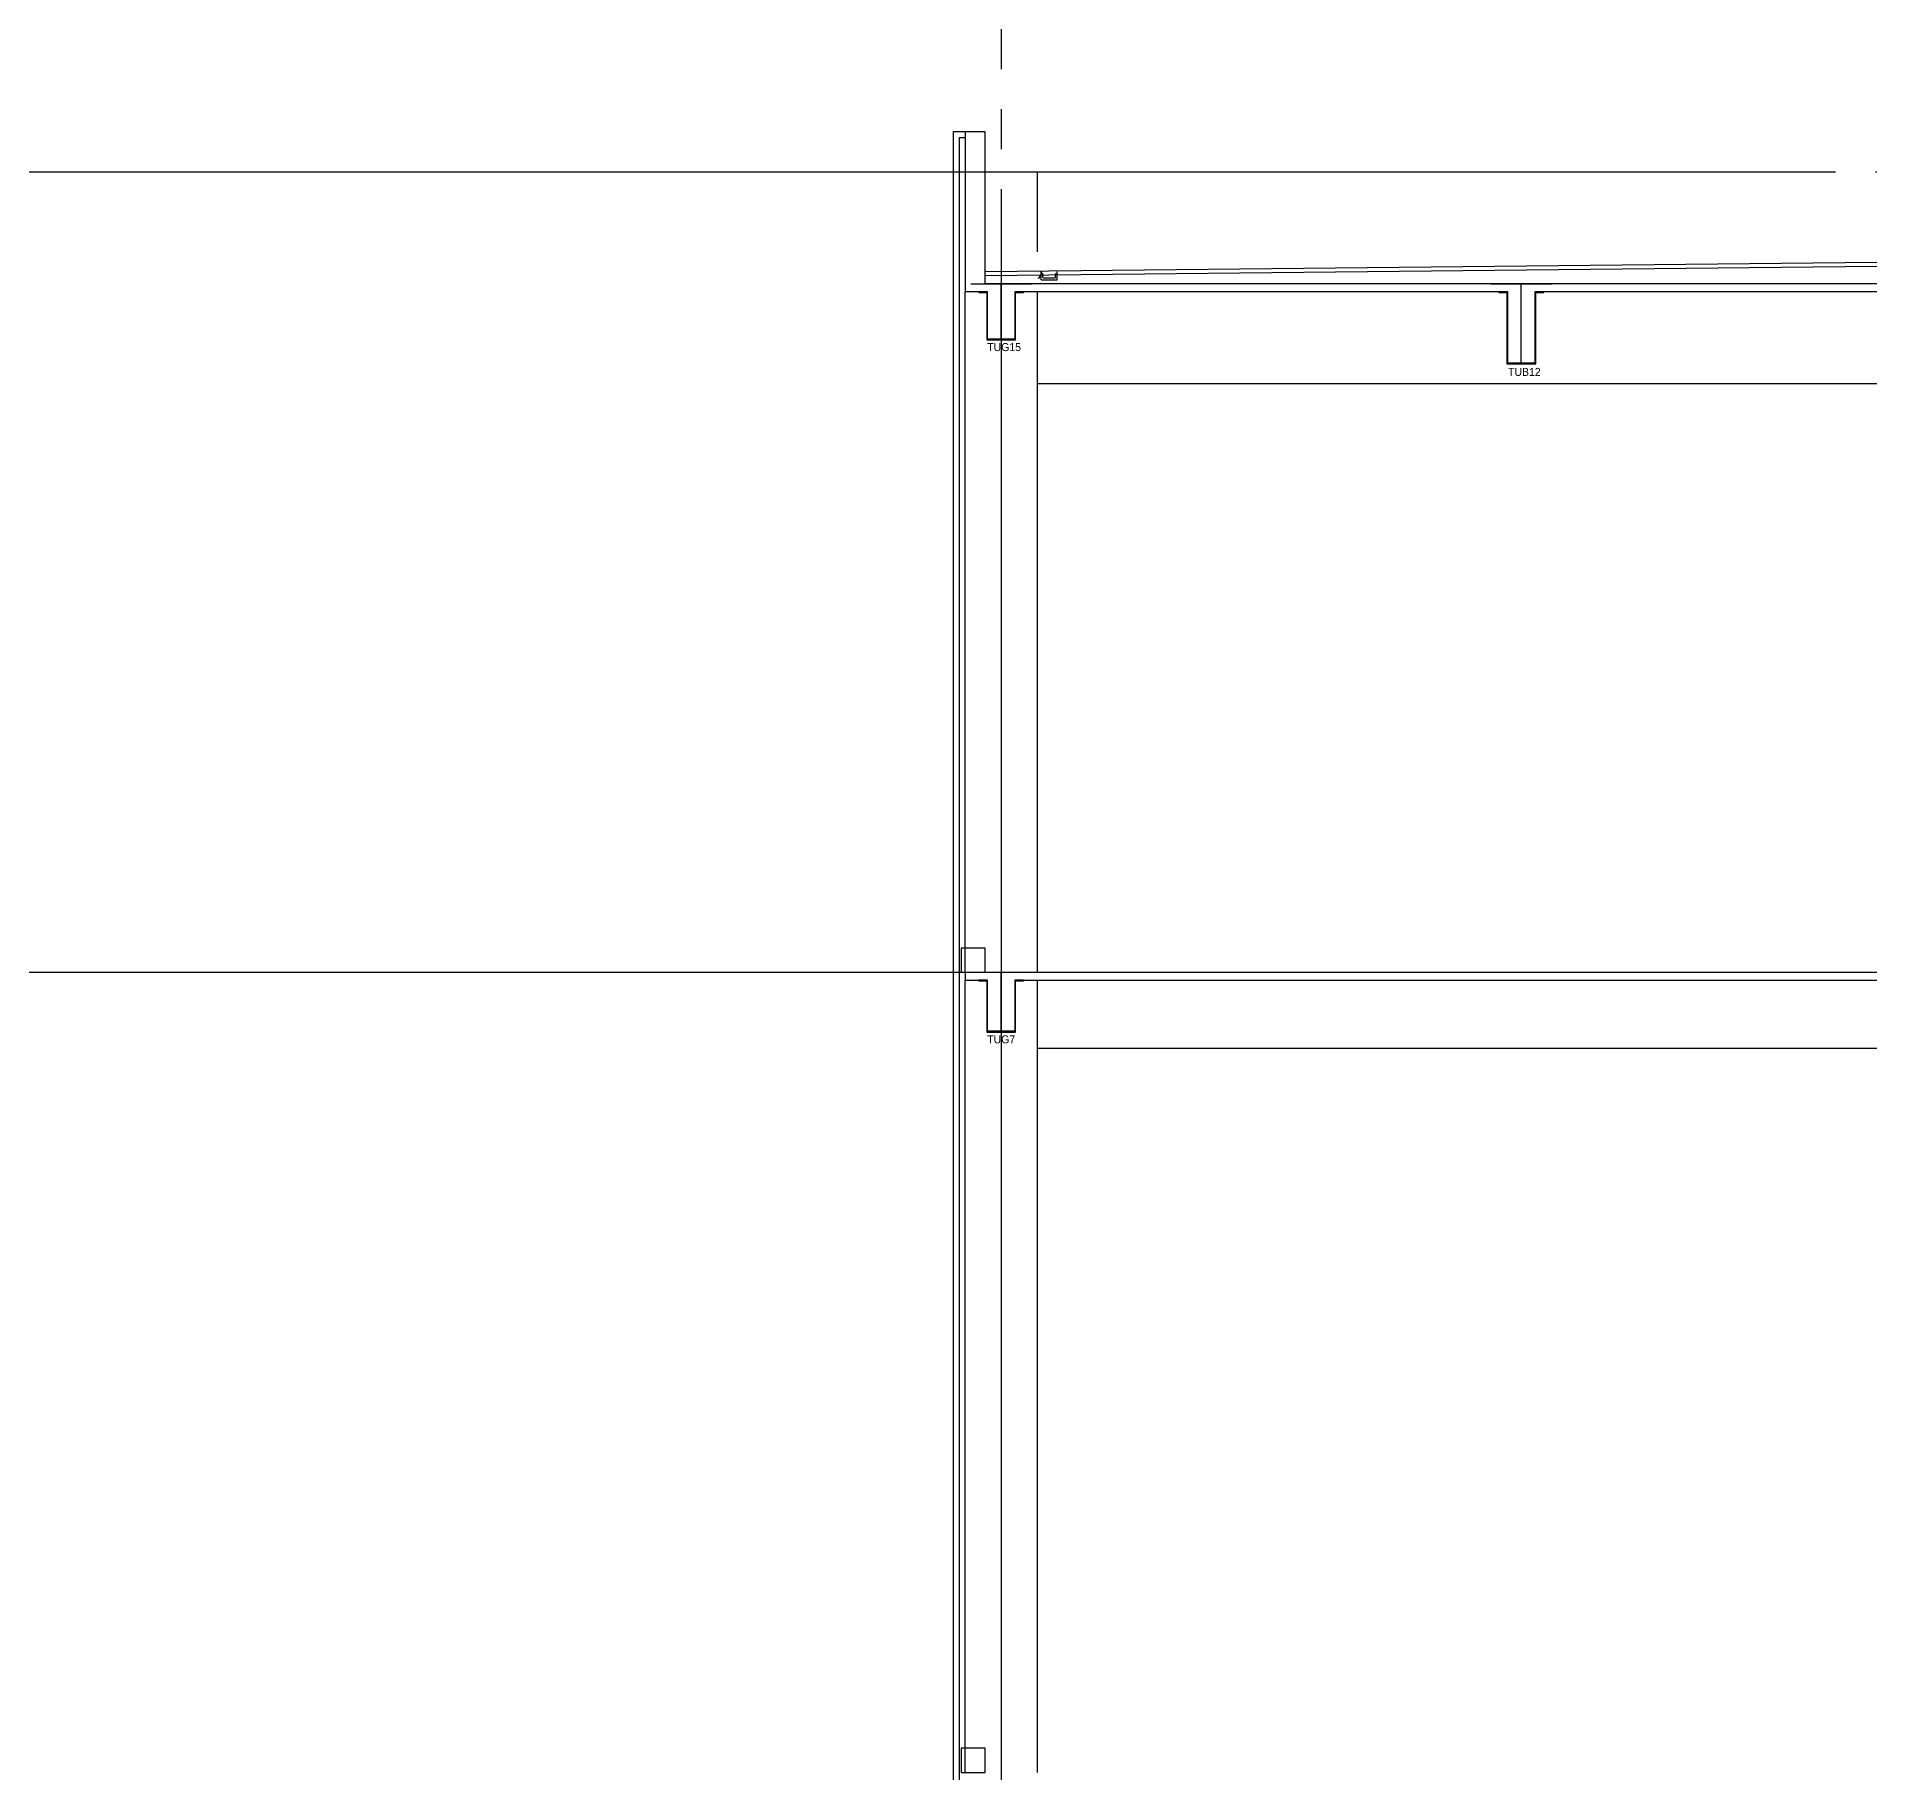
# Model space of a CAD drawing. Extents: x 152195838 to 323921156, y 365159662 to 730681027.
# Drawn here: x 160584453 to 160607357, y 365202063 to 365223751 of the extents above; entities that cross this region are included whole.
import ezdxf
from ezdxf.enums import TextEntityAlignment as Align

# ---------------------------------------------------------------- set-up
doc = ezdxf.new("R2010")
doc.units = 0
doc.header["$MEASUREMENT"] = 0
doc.linetypes.add('CEN', pattern=[63, 60, -1, 1, -1])
doc.linetypes.add('H4', pattern=[4, 2, -2])
doc.layers.get('Defpoints').update_dxf_attribs({"linetype": 'CONTINUOUS'})
for name, color, linetype in [('4', 4, 'CONTINUOUS'), ('4A.TEC CEN', 1, 'CEN'), ('4A.TEC 마감선 1', 6, 'CONTINUOUS'), ('4A.TEC 벽체 1', 2, 'CONTINUOUS'), ('4A.TEC 벽체 3', 4, 'CONTINUOUS'), ('6A', 6, 'H4'), ('ELE', 4, 'CONTINUOUS'), ('FIN', 6, 'CONTINUOUS'), ('k-BESTO', 4, 'CONTINUOUS'), ('STL', 3, 'CONTINUOUS'), ('text', 3, 'CONTINUOUS'), ('㈜SE&C 기둥', 2, 'CONTINUOUS'), ('㈜SE&C 벽체 1', 2, 'CONTINUOUS'), ('㈜SE&C 벽체 4', 7, 'CONTINUOUS')]:
    doc.layers.add(name, color=color, linetype=linetype)
doc.layers.add('DEFPOINT', color=135, linetype='CONTINUOUS', plot=False)
doc.styles.add('돋움', font='')
doc.styles.get('돋움').set_extended_font_data('돋움')

# ---------------------------------------------------------------- blocks, each defined once
blk = doc.blocks.new('zw$B727')
at = {"layer": '4'}
for p, q in [((0, 0), (0, 71)), ((200, 0), (0, 0)), ((200, 0), (200, 71))]:
    blk.add_line(p, q, dxfattribs=at)
at = {"layer": '6A'}
for p, q in [((180, 71), (200, 71)), ((180, 66), (198, 66)), ((198, 66), (236, 10)), ((200, 71), (241, 10))]:
    blk.add_line(p, q, dxfattribs=at)
at = {"layer": 'FIN'}
for p, q in [((20, 35), (20, 71)), ((20, 35), (35, 20)), ((35, 20), (165, 20)), ((165, 20), (180, 34)), ((180, 34), (180, 71))]:
    blk.add_line(p, q, dxfattribs=at)
at = {"layer": 'STL'}
for points in [[(0, 100), (2, 100, -0.414214), (4, 97), (4, 75), (17, 75, -0.414214), (20, 72), (20, 71), (0, 71)], [(200, 100), (198, 100, 0.414214), (196, 97), (196, 75), (183, 75, 0.414214), (180, 72), (180, 71), (200, 71)]]:
    blk.add_lwpolyline(points, format="xyb", close=True, dxfattribs=at)
blk = doc.blocks.new('A$C7c49193b')
at = {"layer": 'Defpoints'}
for p, q in [((0, 865), (760, 865)), ((380, 165), (380, 865))]:
    blk.add_line(p, q, dxfattribs=at)
at = {"layer": 'k-BESTO'}
for p, q in [((100, 765), (100, 755)), ((210, 765), (100, 765)), ((100, 765), (100, 765)), ((100, 755), (200, 755)), ((200, 755), (200, 165)), ((210, 175), (210, 765)), ((660, 765), (550, 765)), ((550, 765), (550, 175)), ((560, 165), (560, 755)), ((560, 755), (660, 755)), ((660, 755), (660, 765)), ((200, 165), (560, 165)), ((550, 175), (210, 175))]:
    blk.add_line(p, q, dxfattribs=at)
at = {"layer": 'DEFPOINT', "linetype": 'ByBlock', "style": '돋움'}
blk.add_text('TUG15', height=100, dxfattribs=at).set_placement((206, 74), align=Align.MIDDLE_LEFT)
blk = doc.blocks.new('A$C56915971')
at = {"layer": 'Defpoints'}
for p, q in [((0, 1175), (760, 1175)), ((380, 175), (380, 1175))]:
    blk.add_line(p, q, dxfattribs=at)
at = {"layer": 'k-BESTO'}
for p, q in [((100, 1075), (100, 1065)), ((210, 1075), (100, 1075)), ((100, 1075), (100, 1075)), ((100, 1065), (200, 1065)), ((200, 1065), (200, 175)), ((210, 185), (210, 1075)), ((660, 1075), (550, 1075)), ((550, 1075), (550, 185)), ((560, 175), (560, 1065)), ((560, 1065), (660, 1065)), ((660, 1065), (660, 1075)), ((200, 175), (560, 175)), ((550, 185), (210, 185))]:
    blk.add_line(p, q, dxfattribs=at)
at = {"layer": 'DEFPOINT', "linetype": 'ByBlock', "style": '돋움'}
blk.add_text('TUB12', height=100, dxfattribs=at).set_placement((215, 74), align=Align.MIDDLE_LEFT)
blk = doc.blocks.new('B-2-3F')
at = {"layer": '4A.TEC 마감선 1', "color": 6, "ltscale": 0.5}
for p, q in [((23850, 9000, -1667), (250, 8750, -1667)), ((23850, 8950, -1667), (250, 8700, -1667))]:
    blk.add_line(p, q, dxfattribs=at)
at = {"layer": '㈜SE&C 기둥', "color": 8, "ltscale": 0.5, "elevation": -1667}
for points in [[(0, 0), (0, 8500)], [(900, 8500), (900, 0)]]:
    blk.add_lwpolyline(points, dxfattribs=at)
at = {"layer": '㈜SE&C 벽체 1'}
for p, q in [((280, 8500, -1667), (0, 8500, -1667)), ((23850, 8600, -1667), (250, 8600, -1667)), ((6780, 8500, -1667), (620, 8500, -1667)), ((13280, 8500, -1667), (7120, 8500, -1667))]:
    blk.add_line(p, q, dxfattribs=at)
at = {"layer": '㈜SE&C 벽체 1', "elevation": -1667}
blk.add_lwpolyline([(250, 8600), (250, 10500), (0, 10500), (0, 8500)], dxfattribs=at)
at = {"layer": '㈜SE&C 벽체 4'}
blk.add_line((13000, 7350, -1667), (900, 7350, -1667), dxfattribs=at)
at = {"layer": '4A.TEC 벽체 1', "xscale": -1}
blk.add_blockref('zw$B727', (1150, 8650, -1667), dxfattribs=at)
at = {"layer": 'ELE'}
for name, p in [('A$C7c49193b', (70, 7735, -1667)), ('A$C56915971', (6570, 7425, -1667))]:
    blk.add_blockref(name, p, dxfattribs=at)
blk = doc.blocks.new('A$C2695ade5')
at = {"layer": 'Defpoints'}
for p, q in [((0, 914), (760, 914)), ((380, 164), (380, 914))]:
    blk.add_line(p, q, dxfattribs=at)
at = {"layer": 'k-BESTO'}
for p, q in [((100, 814), (100, 804)), ((210, 814), (100, 814)), ((100, 814), (100, 814)), ((100, 804), (200, 804)), ((200, 804), (200, 164)), ((210, 174), (210, 814)), ((660, 814), (550, 814)), ((550, 814), (550, 174)), ((560, 164), (560, 804)), ((560, 804), (660, 804)), ((660, 804), (660, 814)), ((200, 164), (560, 164)), ((550, 174), (210, 174))]:
    blk.add_line(p, q, dxfattribs=at)
at = {"layer": 'DEFPOINT', "linetype": 'ByBlock', "style": '돋움'}
blk.add_text('TUG7', height=100, dxfattribs=at).set_placement((206, 73), align=Align.MIDDLE_LEFT)
blk = doc.blocks.new('B-2-2F')
at = {"layer": '㈜SE&C 기둥', "color": 8, "ltscale": 0.5, "elevation": -1667}
for points in [[(50, 0), (50, 9900)], [(950, 9900), (950, 0)]]:
    blk.add_lwpolyline(points, dxfattribs=at)
at = {"layer": '㈜SE&C 벽체 1'}
for p, q in [((50, 10000, -1667), (40060, 10000, -1667)), ((50, 10000, 102396), (50, 9900, 102396)), ((50, 9900, -1667), (330, 9900, -1667)), ((670, 9900, -1667), (13330, 9900, -1667))]:
    blk.add_line(p, q, dxfattribs=at)
at = {"layer": '㈜SE&C 벽체 1', "elevation": 102396}
blk.add_lwpolyline([(300, 10300), (0, 10300), (0, 10000), (300, 10000)], close=True, dxfattribs=at)
at = {"layer": '㈜SE&C 벽체 4'}
blk.add_line((950, 9050, -1667), (13050, 9050, -1667), dxfattribs=at)
at = {"layer": 'ELE'}
blk.add_blockref('A$C2695ade5', (120, 9086), dxfattribs=at)
blk = doc.blocks.new('B--2-B1')
at = {"layer": '㈜SE&C 벽체 1', "elevation": -1667}
blk.add_lwpolyline([(0, 8000), (300, 8000), (300, 8300), (0, 8300)], close=True, dxfattribs=at)

msp = doc.modelspace()

# ---------------------------------------------------------------- linework, layer by layer
at = {"layer": '4A.TEC CEN', "color": 8, "ltscale": 500}
for p, q in [((160545434.12, 365222063.33), (160776798.99, 365222063.33)), ((160545434.12, 365212063.33), (160776798.99, 365212063.33))]:
    msp.add_line(p, q, dxfattribs=at)
at = {"layer": '4A.TEC CEN', "color": 8, "ltscale": 500, "flags": 128}
msp.add_lwpolyline([(160596506.94, 365253346.04), (160596506.94, 365183761.87)], dxfattribs=at)
at = {"layer": '4A.TEC 벽체 3'}
for points in [[(160596056.94, 365222563.33), (160595906.94, 365222563.33), (160595906.94, 365194063.33)], [(160596056.94, 365222488.33), (160595981.94, 365222488.33), (160595981.94, 365194063.33)]]:
    msp.add_lwpolyline(points, dxfattribs=at)
at = {"layer": '㈜SE&C 기둥', "color": 8, "ltscale": 0.5}
msp.add_line((160596956.94, 365222063.33), (160596956.94, 365221063.33), dxfattribs=at)

# ---------------------------------------------------------------- block references
at = {"layer": 'text'}
for name, p in [('B-2-3F', (160596056.94, 365212063.33, 1666.67)), ('B-2-2F', (160596006.94, 365202063.33)), ('B--2-B1', (160596006.94, 365194063.33, 1666.67))]:
    msp.add_blockref(name, p, dxfattribs=at)

doc.saveas('drawing.dxf')
